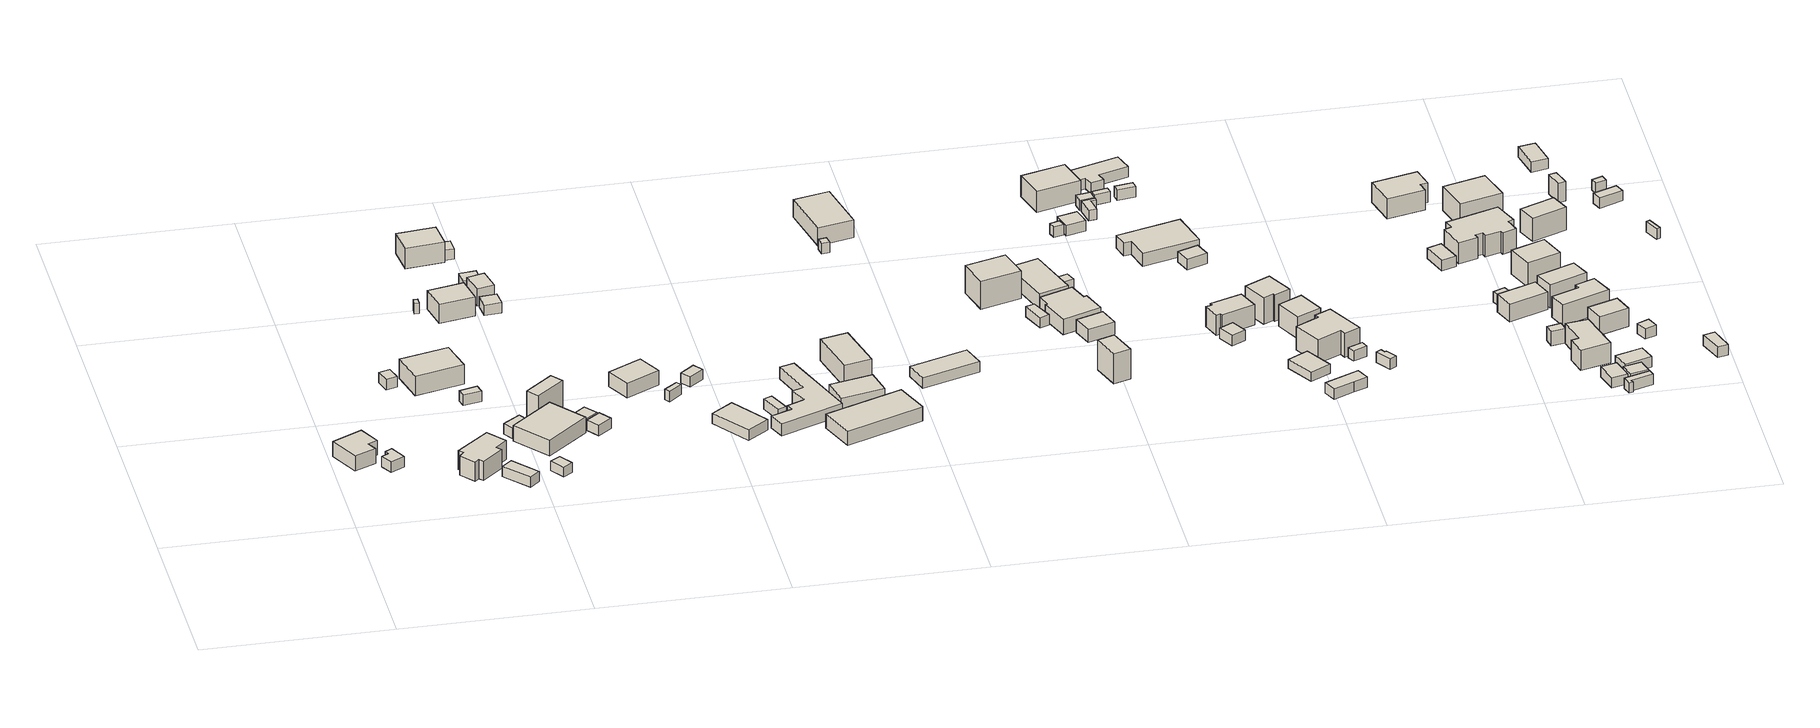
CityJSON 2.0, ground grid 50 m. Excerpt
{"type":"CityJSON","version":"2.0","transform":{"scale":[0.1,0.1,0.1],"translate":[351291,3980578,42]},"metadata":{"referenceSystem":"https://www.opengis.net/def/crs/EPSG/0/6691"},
"CityObjects":{
"building1":{"type":"Building","attributes":{"measuredHeight":5.4},"geometry":[{"type":"Solid","lod":"1","boundaries":[[[[0,1,2,3,4,5]],[[4,6,7,5]],[[3,8,6,4]],[[2,9,8,3]],[[1,10,9,2]],[[0,11,10,1]],[[5,7,11,0]],[[6,8,9,10,11,7]]]]}]},
"building2":{"type":"Building","attributes":{"measuredHeight":3},"geometry":[{"type":"Solid","lod":"1","boundaries":[[[[12,13,14,15,16,17]],[[16,18,19,17]],[[15,20,18,16]],[[14,21,20,15]],[[13,22,21,14]],[[12,23,22,13]],[[17,19,23,12]],[[18,20,21,22,23,19]]]]}]},
"building3":{"type":"Building","attributes":{"measuredHeight":3},"geometry":[{"type":"Solid","lod":"1","boundaries":[[[[24,25,26,27]],[[26,28,29,27]],[[25,30,28,26]],[[24,31,30,25]],[[27,29,31,24]],[[28,30,31,29]]]]}]},
"building4":{"type":"Building","attributes":{"measuredHeight":7.9},"geometry":[{"type":"Solid","lod":"1","boundaries":[[[[32,33,34,35,36,37,38,39,40,41,42]],[[41,43,44,42]],[[40,45,43,41]],[[39,46,45,40]],[[38,47,46,39]],[[37,48,47,38]],[[36,49,48,37]],[[35,50,49,36]],[[34,51,50,35]],[[33,52,51,34]],[[32,53,52,33]],[[42,44,53,32]],[[43,45,46,47,48,49,50,51,52,53,44]]]]}]},
"building5":{"type":"Building","attributes":{"measuredHeight":3},"geometry":[{"type":"Solid","lod":"1","boundaries":[[[[54,55,56,57]],[[56,58,59,57]],[[55,60,58,56]],[[54,61,60,55]],[[57,59,61,54]],[[58,60,61,59]]]]}]},
"building6":{"type":"Building","attributes":{"measuredHeight":8.1},"geometry":[{"type":"Solid","lod":"1","boundaries":[[[[62,63,64,65]],[[64,66,67,65]],[[63,68,66,64]],[[62,69,68,63]],[[65,67,69,62]],[[66,68,69,67]]]]}]},
"building7":{"type":"Building","attributes":{"measuredHeight":3},"geometry":[{"type":"Solid","lod":"1","boundaries":[[[[70,71,72,73]],[[72,74,75,73]],[[71,76,74,72]],[[70,77,76,71]],[[73,75,77,70]],[[74,76,77,75]]]]}]},
"building8":{"type":"Building","attributes":{"measuredHeight":3},"geometry":[{"type":"Solid","lod":"1","boundaries":[[[[78,79,80,81]],[[80,82,83,81]],[[79,84,82,80]],[[78,85,84,79]],[[81,83,85,78]],[[82,84,85,83]]]]}]},
"building9":{"type":"Building","attributes":{"measuredHeight":2.8},"geometry":[{"type":"Solid","lod":"1","boundaries":[[[[86,87,88,89]],[[88,90,91,89]],[[87,92,90,88]],[[86,93,92,87]],[[89,91,93,86]],[[90,92,93,91]]]]}]},
"building10":{"type":"Building","attributes":{"measuredHeight":3},"geometry":[{"type":"Solid","lod":"1","boundaries":[[[[94,95,96,97]],[[96,98,99,97]],[[95,100,98,96]],[[94,101,100,95]],[[97,99,101,94]],[[98,100,101,99]]]]}]},
"building11":{"type":"Building","attributes":{"measuredHeight":6},"geometry":[{"type":"Solid","lod":"1","boundaries":[[[[102,103,104,105]],[[104,106,107,105]],[[103,108,106,104]],[[102,109,108,103]],[[105,107,109,102]],[[106,108,109,107]]]]}]},
"building12":{"type":"Building","attributes":{"measuredHeight":8.5},"geometry":[{"type":"Solid","lod":"1","boundaries":[[[[110,111,112,113]],[[112,114,115,113]],[[111,116,114,112]],[[110,117,116,111]],[[113,115,117,110]],[[114,116,117,115]]]]}]},
"building13":{"type":"Building","attributes":{"measuredHeight":6.9},"geometry":[{"type":"Solid","lod":"1","boundaries":[[[[118,119,120,121]],[[120,122,123,121]],[[119,124,122,120]],[[118,125,124,119]],[[121,123,125,118]],[[122,124,125,123]]]]}]},
"building14":{"type":"Building","attributes":{"measuredHeight":3},"geometry":[{"type":"Solid","lod":"1","boundaries":[[[[126,127,128,129]],[[128,130,131,129]],[[127,132,130,128]],[[126,133,132,127]],[[129,131,133,126]],[[130,132,133,131]]]]}]},
"building15":{"type":"Building","attributes":{"measuredHeight":6.7},"geometry":[{"type":"Solid","lod":"1","boundaries":[[[[134,135,136,137]],[[136,138,139,137]],[[135,140,138,136]],[[134,141,140,135]],[[137,139,141,134]],[[138,140,141,139]]]]}]},
"building16":{"type":"Building","attributes":{"measuredHeight":3},"geometry":[{"type":"Solid","lod":"1","boundaries":[[[[142,143,144,145]],[[144,146,147,145]],[[143,148,146,144]],[[142,149,148,143]],[[145,147,149,142]],[[146,148,149,147]]]]}]},
"building17":{"type":"Building","attributes":{"measuredHeight":3},"geometry":[{"type":"Solid","lod":"1","boundaries":[[[[150,151,152,153]],[[152,154,155,153]],[[151,156,154,152]],[[150,157,156,151]],[[153,155,157,150]],[[154,156,157,155]]]]}]},
"building18":{"type":"Building","attributes":{"measuredHeight":4.8},"geometry":[{"type":"Solid","lod":"1","boundaries":[[[[158,159,160,161]],[[160,162,163,161]],[[159,164,162,160]],[[158,165,164,159]],[[161,163,165,158]],[[162,164,165,163]]]]}]},
"building19":{"type":"Building","attributes":{"measuredHeight":3},"geometry":[{"type":"Solid","lod":"1","boundaries":[[[[166,167,168,169]],[[168,170,171,169]],[[167,172,170,168]],[[166,173,172,167]],[[169,171,173,166]],[[170,172,173,171]]]]}]},
"building20":{"type":"Building","attributes":{"measuredHeight":3},"geometry":[{"type":"Solid","lod":"1","boundaries":[[[[174,175,176,177]],[[176,178,179,177]],[[175,180,178,176]],[[174,181,180,175]],[[177,179,181,174]],[[178,180,181,179]]]]}]},
"building21":{"type":"Building","attributes":{"measuredHeight":4.9},"geometry":[{"type":"Solid","lod":"1","boundaries":[[[[182,183,184,185]],[[184,186,187,185]],[[183,188,186,184]],[[182,189,188,183]],[[185,187,189,182]],[[186,188,189,187]]]]}]},
"building22":{"type":"Building","attributes":{"measuredHeight":3},"geometry":[{"type":"Solid","lod":"1","boundaries":[[[[190,191,192,193]],[[192,194,195,193]],[[191,196,194,192]],[[190,197,196,191]],[[193,195,197,190]],[[194,196,197,195]]]]}]},
"building23":{"type":"Building","attributes":{"measuredHeight":3},"geometry":[{"type":"Solid","lod":"1","boundaries":[[[[198,199,200,201]],[[200,202,203,201]],[[199,204,202,200]],[[198,205,204,199]],[[201,203,205,198]],[[202,204,205,203]]]]}]},
"building24":{"type":"Building","attributes":{"measuredHeight":2.9},"geometry":[{"type":"Solid","lod":"1","boundaries":[[[[206,207,208,209]],[[208,210,211,209]],[[207,212,210,208]],[[206,213,212,207]],[[209,211,213,206]],[[210,212,213,211]]]]}]},
"building25":{"type":"Building","attributes":{"measuredHeight":3},"geometry":[{"type":"Solid","lod":"1","boundaries":[[[[214,215,216,217]],[[216,218,219,217]],[[215,220,218,216]],[[214,221,220,215]],[[217,219,221,214]],[[218,220,221,219]]]]}]},
"building26":{"type":"Building","attributes":{"measuredHeight":4.1},"geometry":[{"type":"Solid","lod":"1","boundaries":[[[[222,223,224,225,226,227,228,229,230,231]],[[230,232,233,231]],[[229,234,232,230]],[[228,235,234,229]],[[227,236,235,228]],[[226,237,236,227]],[[225,238,237,226]],[[224,239,238,225]],[[223,240,239,224]],[[222,241,240,223]],[[231,233,241,222]],[[232,234,235,236,237,238,239,240,241,233]]]]}]},
"building27":{"type":"Building","attributes":{"measuredHeight":5.4},"geometry":[{"type":"Solid","lod":"1","boundaries":[[[[242,243,244,245,246]],[[245,247,248,246]],[[244,249,247,245]],[[243,250,249,244]],[[242,251,250,243]],[[246,248,251,242]],[[247,249,250,251,248]]]]}]},
"building28":{"type":"Building","attributes":{"measuredHeight":3},"geometry":[{"type":"Solid","lod":"1","boundaries":[[[[252,253,254,255]],[[254,256,257,255]],[[253,258,256,254]],[[252,259,258,253]],[[255,257,259,252]],[[256,258,259,257]]]]}]},
"building29":{"type":"Building","attributes":{"measuredHeight":7.9},"geometry":[{"type":"Solid","lod":"1","boundaries":[[[[260,261,262,263]],[[262,264,265,263]],[[261,266,264,262]],[[260,267,266,261]],[[263,265,267,260]],[[264,266,267,265]]]]}]},
"building30":{"type":"Building","attributes":{"measuredHeight":3},"geometry":[{"type":"Solid","lod":"1","boundaries":[[[[268,269,270,271]],[[270,272,273,271]],[[269,274,272,270]],[[268,275,274,269]],[[271,273,275,268]],[[272,274,275,273]]]]}]},
"building31":{"type":"Building","attributes":{"measuredHeight":3},"geometry":[{"type":"Solid","lod":"1","boundaries":[[[[276,277,278,279]],[[278,280,281,279]],[[277,282,280,278]],[[276,283,282,277]],[[279,281,283,276]],[[280,282,283,281]]]]}]},
"building32":{"type":"Building","attributes":{"measuredHeight":5},"geometry":[{"type":"Solid","lod":"1","boundaries":[[[[284,285,286,287]],[[286,288,289,287]],[[285,290,288,286]],[[284,291,290,285]],[[287,289,291,284]],[[288,290,291,289]]]]}]},
"building33":{"type":"Building","attributes":{"measuredHeight":8.8},"geometry":[{"type":"Solid","lod":"1","boundaries":[[[[292,293,294,295]],[[294,296,297,295]],[[293,298,296,294]],[[292,299,298,293]],[[295,297,299,292]],[[296,298,299,297]]]]}]},
"building34":{"type":"Building","attributes":{"measuredHeight":3},"geometry":[{"type":"Solid","lod":"1","boundaries":[[[[300,301,302,303]],[[302,304,305,303]],[[301,306,304,302]],[[300,307,306,301]],[[303,305,307,300]],[[304,306,307,305]]]]}]},
"building35":{"type":"Building","attributes":{"measuredHeight":8.6},"geometry":[{"type":"Solid","lod":"1","boundaries":[[[[308,309,310,311]],[[310,312,313,311]],[[309,314,312,310]],[[308,315,314,309]],[[311,313,315,308]],[[312,314,315,313]]]]}]},
"building36":{"type":"Building","attributes":{"measuredHeight":5},"geometry":[{"type":"Solid","lod":"1","boundaries":[[[[316,317,318,319]],[[318,320,321,319]],[[317,322,320,318]],[[316,323,322,317]],[[319,321,323,316]],[[320,322,323,321]]]]}]},
"building37":{"type":"Building","attributes":{"measuredHeight":5.3},"geometry":[{"type":"Solid","lod":"1","boundaries":[[[[324,325,326,327,328,329,330,331]],[[330,332,333,331]],[[329,334,332,330]],[[328,335,334,329]],[[327,336,335,328]],[[326,337,336,327]],[[325,338,337,326]],[[324,339,338,325]],[[331,333,339,324]],[[332,334,335,336,337,338,339,333]]]]}]},
"building38":{"type":"Building","attributes":{"measuredHeight":3.7},"geometry":[{"type":"Solid","lod":"1","boundaries":[[[[340,341,342,343]],[[342,344,345,343]],[[341,346,344,342]],[[340,347,346,341]],[[343,345,347,340]],[[344,346,347,345]]]]}]},
"building39":{"type":"Building","attributes":{"measuredHeight":3},"geometry":[{"type":"Solid","lod":"1","boundaries":[[[[348,349,350,351]],[[350,352,353,351]],[[349,354,352,350]],[[348,355,354,349]],[[351,353,355,348]],[[352,354,355,353]]]]}]},
"building40":{"type":"Building","attributes":{"measuredHeight":3},"geometry":[{"type":"Solid","lod":"1","boundaries":[[[[356,357,358,359]],[[358,360,361,359]],[[357,362,360,358]],[[356,363,362,357]],[[359,361,363,356]],[[360,362,363,361]]]]}]},
"building41":{"type":"Building","attributes":{"measuredHeight":3},"geometry":[{"type":"Solid","lod":"1","boundaries":[[[[364,365,366,367]],[[366,368,369,367]],[[365,370,368,366]],[[364,371,370,365]],[[367,369,371,364]],[[368,370,371,369]]]]}]},
"building42":{"type":"Building","attributes":{"measuredHeight":8.6},"geometry":[{"type":"Solid","lod":"1","boundaries":[[[[372,373,374,375]],[[374,376,377,375]],[[373,378,376,374]],[[372,379,378,373]],[[375,377,379,372]],[[376,378,379,377]]]]}]},
"building43":{"type":"Building","attributes":{"measuredHeight":3},"geometry":[{"type":"Solid","lod":"1","boundaries":[[[[380,381,382,383,384,385]],[[384,386,387,385]],[[383,388,386,384]],[[382,389,388,383]],[[381,390,389,382]],[[380,391,390,381]],[[385,387,391,380]],[[386,388,389,390,391,387]]]]}]},
"building44":{"type":"Building","attributes":{"measuredHeight":3},"geometry":[{"type":"Solid","lod":"1","boundaries":[[[[392,393,394,395]],[[394,396,397,395]],[[393,398,396,394]],[[392,399,398,393]],[[395,397,399,392]],[[396,398,399,397]]]]}]},
"building45":{"type":"Building","attributes":{"measuredHeight":3},"geometry":[{"type":"Solid","lod":"1","boundaries":[[[[400,401,402,403]],[[402,404,405,403]],[[401,406,404,402]],[[400,407,406,401]],[[403,405,407,400]],[[404,406,407,405]]]]}]},
"building46":{"type":"Building","attributes":{"measuredHeight":3},"geometry":[{"type":"Solid","lod":"1","boundaries":[[[[408,409,410,411]],[[410,412,413,411]],[[409,414,412,410]],[[408,415,414,409]],[[411,413,415,408]],[[412,414,415,413]]]]}]},
"building47":{"type":"Building","attributes":{"measuredHeight":7.4},"geometry":[{"type":"Solid","lod":"1","boundaries":[[[[416,417,418,419,420,421,422,423]],[[422,424,425,423]],[[421,426,424,422]],[[420,427,426,421]],[[419,428,427,420]],[[418,429,428,419]],[[417,430,429,418]],[[416,431,430,417]],[[423,425,431,416]],[[424,426,427,428,429,430,431,425]]]]}]},
"building48":{"type":"Building","attributes":{"measuredHeight":4.6},"geometry":[{"type":"Solid","lod":"1","boundaries":[[[[432,433,434,435,436,437]],[[436,438,439,437]],[[435,440,438,436]],[[434,441,440,435]],[[433,442,441,434]],[[432,443,442,433]],[[437,439,443,432]],[[438,440,441,442,443,439]]]]}]},
"building49":{"type":"Building","attributes":{"measuredHeight":3},"geometry":[{"type":"Solid","lod":"1","boundaries":[[[[444,445,446,447,448,449,450,451]],[[450,452,453,451]],[[449,454,452,450]],[[448,455,454,449]],[[447,456,455,448]],[[446,457,456,447]],[[445,458,457,446]],[[444,459,458,445]],[[451,453,459,444]],[[452,454,455,456,457,458,459,453]]]]}]},
"building50":{"type":"Building","attributes":{"measuredHeight":3},"geometry":[{"type":"Solid","lod":"1","boundaries":[[[[460,461,462,463]],[[462,464,465,463]],[[461,466,464,462]],[[460,467,466,461]],[[463,465,467,460]],[[464,466,467,465]]]]}]},
"building51":{"type":"Building","attributes":{"measuredHeight":3},"geometry":[{"type":"Solid","lod":"1","boundaries":[[[[468,469,470,471]],[[470,472,473,471]],[[469,474,472,470]],[[468,475,474,469]],[[471,473,475,468]],[[472,474,475,473]]]]}]},
"building52":{"type":"Building","attributes":{"measuredHeight":2.6},"geometry":[{"type":"Solid","lod":"1","boundaries":[[[[476,477,478,479]],[[478,480,481,479]],[[477,482,480,478]],[[476,483,482,477]],[[479,481,483,476]],[[480,482,483,481]]]]}]},
"building53":{"type":"Building","attributes":{"measuredHeight":3},"geometry":[{"type":"Solid","lod":"1","boundaries":[[[[484,485,486,487,488]],[[487,489,490,488]],[[486,491,489,487]],[[485,492,491,486]],[[484,493,492,485]],[[488,490,493,484]],[[489,491,492,493,490]]]]}]},
"building54":{"type":"Building","attributes":{"measuredHeight":8.6},"geometry":[{"type":"Solid","lod":"1","boundaries":[[[[494,495,496,497,498,499]],[[498,500,501,499]],[[497,502,500,498]],[[496,503,502,497]],[[495,504,503,496]],[[494,505,504,495]],[[499,501,505,494]],[[500,502,503,504,505,501]]]]}]},
"building55":{"type":"Building","attributes":{"measuredHeight":7.4},"geometry":[{"type":"Solid","lod":"1","boundaries":[[[[506,507,508,509]],[[508,510,511,509]],[[507,512,510,508]],[[506,513,512,507]],[[509,511,513,506]],[[510,512,513,511]]]]}]},
"building56":{"type":"Building","attributes":{"measuredHeight":8.4},"geometry":[{"type":"Solid","lod":"1","boundaries":[[[[514,515,516,517,518,519,520,521]],[[520,522,523,521]],[[519,524,522,520]],[[518,525,524,519]],[[517,526,525,518]],[[516,527,526,517]],[[515,528,527,516]],[[514,529,528,515]],[[521,523,529,514]],[[522,524,525,526,527,528,529,523]]]]}]},
"building57":{"type":"Building","attributes":{"measuredHeight":3},"geometry":[{"type":"Solid","lod":"1","boundaries":[[[[530,531,532,533]],[[532,534,535,533]],[[531,536,534,532]],[[530,537,536,531]],[[533,535,537,530]],[[534,536,537,535]]]]}]},
"building58":{"type":"Building","attributes":{"measuredHeight":3},"geometry":[{"type":"Solid","lod":"1","boundaries":[[[[538,539,540,541,542,543]],[[542,544,545,543]],[[541,546,544,542]],[[540,547,546,541]],[[539,548,547,540]],[[538,549,548,539]],[[543,545,549,538]],[[544,546,547,548,549,545]]]]}]},
"building59":{"type":"Building","attributes":{"measuredHeight":3},"geometry":[{"type":"Solid","lod":"1","boundaries":[[[[550,551,552,553]],[[552,554,555,553]],[[551,556,554,552]],[[550,557,556,551]],[[553,555,557,550]],[[554,556,557,555]]]]}]},
"building60":{"type":"Building","attributes":{"measuredHeight":7.8},"geometry":[{"type":"Solid","lod":"1","boundaries":[[[[558,559,560,561,562,563]],[[562,564,565,563]],[[561,566,564,562]],[[560,567,566,561]],[[559,568,567,560]],[[558,569,568,559]],[[563,565,569,558]],[[564,566,567,568,569,565]]]]}]},
"building61":{"type":"Building","attributes":{"measuredHeight":3},"geometry":[{"type":"Solid","lod":"1","boundaries":[[[[570,571,572,573]],[[572,574,575,573]],[[571,576,574,572]],[[570,577,576,571]],[[573,575,577,570]],[[574,576,577,575]]]]}]},
"building62":{"type":"Building","attributes":{"measuredHeight":6.9},"geometry":[{"type":"Solid","lod":"1","boundaries":[[[[578,579,580,581]],[[580,582,583,581]],[[579,584,582,580]],[[578,585,584,579]],[[581,583,585,578]],[[582,584,585,583]]]]}]},
"building63":{"type":"Building","attributes":{"measuredHeight":4.1},"geometry":[{"type":"Solid","lod":"1","boundaries":[[[[586,587,588,589]],[[588,590,591,589]],[[587,592,590,588]],[[586,593,592,587]],[[589,591,593,586]],[[590,592,593,591]]]]}]},
"building64":{"type":"Building","attributes":{"measuredHeight":3},"geometry":[{"type":"Solid","lod":"1","boundaries":[[[[594,595,596,597]],[[596,598,599,597]],[[595,600,598,596]],[[594,601,600,595]],[[597,599,601,594]],[[598,600,601,599]]]]}]},
"building65":{"type":"Building","attributes":{"measuredHeight":8.3},"geometry":[{"type":"Solid","lod":"1","boundaries":[[[[602,603,604,605,606,607]],[[606,608,609,607]],[[605,610,608,606]],[[604,611,610,605]],[[603,612,611,604]],[[602,613,612,603]],[[607,609,613,602]],[[608,610,611,612,613,609]]]]}]},
"building66":{"type":"Building","attributes":{"measuredHeight":8.9},"geometry":[{"type":"Solid","lod":"1","boundaries":[[[[614,615,616,617,618,619,620,621,622,623,624,625,626,627]],[[626,628,629,627]],[[625,630,628,626]],[[624,631,630,625]],[[623,632,631,624]],[[622,633,632,623]],[[621,634,633,622]],[[620,635,634,621]],[[619,636,635,620]],[[618,637,636,619]],[[617,638,637,618]],[[616,639,638,617]],[[615,640,639,616]],[[614,641,640,615]],[[627,629,641,614]],[[628,630,631,632,633,634,635,636,637,638,639,640,641,629]]]]}]},
"building67":{"type":"Building","attributes":{"measuredHeight":3},"geometry":[{"type":"Solid","lod":"1","boundaries":[[[[642,643,644,645,646,647]],[[646,648,649,647]],[[645,650,648,646]],[[644,651,650,645]],[[643,652,651,644]],[[642,653,652,643]],[[647,649,653,642]],[[648,650,651,652,653,649]]]]}]},
"building68":{"type":"Building","attributes":{"measuredHeight":3},"geometry":[{"type":"Solid","lod":"1","boundaries":[[[[654,655,656,657]],[[656,658,659,657]],[[655,660,658,656]],[[654,661,660,655]],[[657,659,661,654]],[[658,660,661,659]]]]}]},
"building69":{"type":"Building","attributes":{"measuredHeight":8.5},"geometry":[{"type":"Solid","lod":"1","boundaries":[[[[662,663,664,665]],[[664,666,667,665]],[[663,668,666,664]],[[662,669,668,663]],[[665,667,669,662]],[[666,668,669,667]]]]}]},
"building70":{"type":"Building","attributes":{"measuredHeight":8.1},"geometry":[{"type":"Solid","lod":"1","boundaries":[[[[670,671,672,673]],[[672,674,675,673]],[[671,676,674,672]],[[670,677,676,671]],[[673,675,677,670]],[[674,676,677,675]]]]}]},
"building71":{"type":"Building","attributes":{"measuredHeight":3},"geometry":[{"type":"Solid","lod":"1","boundaries":[[[[678,679,680,681]],[[680,682,683,681]],[[679,684,682,680]],[[678,685,684,679]],[[681,683,685,678]],[[682,684,685,683]]]]}]},
"building72":{"type":"Building","attributes":{"measuredHeight":7.4},"geometry":[{"type":"Solid","lod":"1","boundaries":[[[[686,687,688,689]],[[688,690,691,689]],[[687,692,690,688]],[[686,693,692,687]],[[689,691,693,686]],[[690,692,693,691]]]]}]},
"building73":{"type":"Building","attributes":{"measuredHeight":6.8},"geometry":[{"type":"Solid","lod":"1","boundaries":[[[[694,695,696,697,698,699]],[[698,700,701,699]],[[697,702,700,698]],[[696,703,702,697]],[[695,704,703,696]],[[694,705,704,695]],[[699,701,705,694]],[[700,702,703,704,705,701]]]]}]},
"building74":{"type":"Building","attributes":{"measuredHeight":7.3},"geometry":[{"type":"Solid","lod":"1","boundaries":[[[[706,707,708,709]],[[708,710,711,709]],[[707,712,710,708]],[[706,713,712,707]],[[709,711,713,706]],[[710,712,713,711]]]]}]},
"building75":{"type":"Building","attributes":{"measuredHeight":3},"geometry":[{"type":"Solid","lod":"1","boundaries":[[[[714,715,716,717]],[[716,718,719,717]],[[715,720,718,716]],[[714,721,720,715]],[[717,719,721,714]],[[718,720,721,719]]]]}]},
"building76":{"type":"Building","attributes":{"measuredHeight":6.5},"geometry":[{"type":"Solid","lod":"1","boundaries":[[[[722,723,724,725]],[[724,726,727,725]],[[723,728,726,724]],[[722,729,728,723]],[[725,727,729,722]],[[726,728,729,727]]]]}]},
"building77":{"type":"Building","attributes":{"measuredHeight":5.7},"geometry":[{"type":"Solid","lod":"1","boundaries":[[[[730,731,732,733]],[[732,734,735,733]],[[731,736,734,732]],[[730,737,736,731]],[[733,735,737,730]],[[734,736,737,735]]]]}]},
"building78":{"type":"Building","attributes":{"measuredHeight":3},"geometry":[{"type":"Solid","lod":"1","boundaries":[[[[738,739,740,741]],[[740,742,743,741]],[[739,744,742,740]],[[738,745,744,739]],[[741,743,745,738]],[[742,744,745,743]]]]}]},
"building79":{"type":"Building","attributes":{"measuredHeight":3},"geometry":[{"type":"Solid","lod":"1","boundaries":[[[[746,747,748,749]],[[748,750,751,749]],[[747,752,750,748]],[[746,753,752,747]],[[749,751,753,746]],[[750,752,753,751]]]]}]},
"building80":{"type":"Building","attributes":{"measuredHeight":2.9},"geometry":[{"type":"Solid","lod":"1","boundaries":[[[[754,755,756,757]],[[756,758,759,757]],[[755,760,758,756]],[[754,761,760,755]],[[757,759,761,754]],[[758,760,761,759]]]]}]},
"building81":{"type":"Building","attributes":{"measuredHeight":3},"geometry":[{"type":"Solid","lod":"1","boundaries":[[[[762,763,764,765]],[[764,766,767,765]],[[763,768,766,764]],[[762,769,768,763]],[[765,767,769,762]],[[766,768,769,767]]]]}]},
"building82":{"type":"Building","attributes":{"measuredHeight":3},"geometry":[{"type":"Solid","lod":"1","boundaries":[[[[770,771,772,773]],[[772,774,775,773]],[[771,776,774,772]],[[770,777,776,771]],[[773,775,777,770]],[[774,776,777,775]]]]}]}
},
"vertices":[
[118,317,13],[93,304,13],[106,279,13],[49,253,13],[9,333,13],[89,373,13],[9,333,56],[89,373,56],[49,253,56],[106,279,56],[93,304,56],[118,317,56],
[136,267,15],[130,278,15],[149,289,15],[172,245,15],[135,225,15],[117,257,15],[135,225,45],[117,257,45],[172,245,45],[149,289,45],[130,278,45],[136,267,45],
[221,665,15],[232,626,15],[202,618,15],[191,656,15],[202,618,45],[191,656,45],[232,626,45],[221,665,45],
[386,277,15],[426,229,15],[395,202,15],[406,189,15],[351,141,15],[341,152,15],[330,141,15],[298,179,15],[311,194,15],[300,205,15],[302,207,15],[300,205,70],[302,207,70],[311,194,70],[298,179,70],[330,141,70],[341,152,70],[351,141,70],[406,189,70],[395,202,70],[426,229,70],[386,277,70],
[426,170,17],[483,105,17],[458,82,17],[399,147,17],[458,82,47],[399,147,47],[483,105,47],[426,170,47],
[375,694,17],[396,604,17],[266,573,17],[245,663,17],[266,573,73],[245,663,73],[396,604,73],[375,694,73],
[417,545,13],[423,520,13],[375,509,13],[369,533,13],[375,509,43],[369,533,43],[423,520,43],[417,545,43],
[490,383,16],[506,357,16],[460,324,16],[444,350,16],[460,324,46],[444,350,46],[506,357,46],[490,383,46],
[548,169,17],[573,133,17],[548,115,17],[522,152,17],[548,115,45],[522,152,45],[573,133,45],[548,169,45],
[354,973,21],[354,953,21],[342,953,21],[343,973,21],[342,953,51],[343,973,51],[354,953,51],[354,973,51],
[644,315,16],[534,223,16],[460,312,16],[571,404,16],[460,312,61],[571,404,61],[534,223,61],[644,315,61],
[613,447,15],[538,385,15],[515,415,15],[589,477,15],[515,415,93],[589,477,93],[538,385,93],[613,447,93],
[474,989,21],[488,915,21],[393,897,21],[378,970,21],[393,897,75],[378,970,75],[488,915,75],[474,989,75],
[655,389,16],[681,357,16],[648,331,16],[623,363,16],[648,331,46],[623,363,46],[681,357,46],[655,389,46],
[465,1180,23],[363,1169,23],[355,1245,23],[458,1256,23],[355,1245,81],[458,1256,81],[363,1169,81],[465,1180,81],
[686,354,16],[710,322,16],[673,294,16],[649,326,16],[673,294,46],[649,326,46],[710,322,46],[686,354,46],
[552,964,18],[556,921,18],[511,916,18],[507,959,18],[511,916,48],[507,959,48],[556,921,48],[552,964,48],
[536,1039,18],[549,978,18],[503,966,18],[489,1027,18],[503,966,66],[489,1027,66],[549,978,66],[536,1039,66],
[524,1082,19],[527,1043,19],[483,1040,19],[480,1078,19],[483,1040,49],[480,1078,49],[527,1043,49],[524,1082,49],
[489,1229,23],[491,1190,23],[467,1188,23],[464,1228,23],[467,1188,53],[464,1228,53],[491,1190,53],[489,1229,53],
[833,567,17],[867,503,17],[778,457,17],[744,521,17],[778,457,59],[744,521,59],[867,503,59],[833,567,59],
[902,458,17],[912,446,17],[877,418,17],[867,431,17],[877,418,47],[867,431,47],[912,446,47],[902,458,47],
[1016,333,18],[1087,235,18],[1030,194,18],[959,292,18],[1030,194,48],[959,292,48],[1087,235,48],[1016,333,48],
[960,532,17],[979,508,17],[941,478,17],[922,502,17],[941,478,46],[922,502,46],[979,508,46],[960,532,46],
[1118,340,21],[1143,282,21],[1121,273,21],[1096,330,21],[1121,273,51],[1096,330,51],[1143,282,51],[1118,340,51],
[1153,262,19],[1145,281,19],[1193,302,19],[1172,349,19],[1202,360,19],[1165,468,19],[1203,479,19],[1281,265,19],[1115,197,19],[1097,241,19],[1115,197,54],[1097,241,54],[1281,265,54],[1203,479,54],[1165,468,54],[1202,360,54],[1172,349,54],[1193,302,54],[1145,281,54],[1153,262,54],
[1264,115,22],[1228,208,22],[1434,286,22],[1470,194,22],[1469,193,22],[1470,194,63],[1469,193,63],[1434,286,63],[1228,208,63],[1264,115,63],
[1384,394,19],[1400,321,19],[1285,296,19],[1269,369,19],[1285,296,49],[1269,369,49],[1400,321,49],[1384,394,49],
[1354,557,16],[1387,421,16],[1314,403,16],[1282,540,16],[1314,403,78],[1282,540,78],[1387,421,78],[1354,557,78],
[1638,473,14],[1658,410,14],[1504,361,14],[1484,423,14],[1504,361,44],[1484,423,44],[1658,410,44],[1638,473,44],
[1406,1072,15],[1410,1049,15],[1389,1046,15],[1385,1068,15],[1389,1046,45],[1385,1068,45],[1410,1049,45],[1406,1072,45],
[1451,1258,13],[1483,1110,13],[1388,1089,13],[1356,1237,13],[1388,1089,64],[1356,1237,64],[1483,1110,64],[1451,1258,64],
[1830,740,12],[1722,710,12],[1699,794,12],[1807,824,12],[1699,794,92],[1807,824,92],[1722,710,92],[1830,740,92],
[1846,657,14],[1871,598,14],[1847,588,14],[1823,649,14],[1847,588,44],[1823,649,44],[1871,598,44],[1846,657,44],
[1990,377,15],[2016,302,15],[1971,287,15],[1945,361,15],[1971,287,101],[1945,361,101],[2016,302,101],[1990,377,101],
[1895,852,11],[1942,708,11],[1863,682,11],[1816,826,11],[1863,682,55],[1816,826,55],[1942,708,55],[1895,852,55],
[1950,701,10],[1969,650,10],[1977,653,10],[2000,590,10],[1897,552,10],[1868,631,10],[1874,633,10],[1862,669,10],[1874,633,54],[1862,669,54],[1868,631,54],[1897,552,54],[2000,590,54],[1977,653,54],[1969,650,54],[1950,701,54],
[2004,585,8],[2023,530,8],[1951,506,8],[1932,560,8],[1951,506,45],[1932,560,45],[2023,530,45],[2004,585,45],
[1956,789,10],[1967,761,10],[1935,750,10],[1925,778,10],[1935,750,40],[1925,778,40],[1967,761,40],[1956,789,40],
[1987,1036,15],[1993,1016,15],[1967,1009,15],[1961,1028,15],[1967,1009,45],[1961,1028,45],[1993,1016,45],[1987,1036,45],
[2038,1071,15],[2051,1024,15],[1999,1010,15],[1986,1057,15],[1999,1010,45],[1986,1057,45],[2051,1024,45],[2038,1071,45],
[2067,1167,15],[1950,1136,15],[1927,1219,15],[2044,1251,15],[1927,1219,75],[2044,1251,75],[1950,1136,75],[2067,1167,75],
[2095,1124,16],[2096,1115,16],[2082,1113,16],[2088,1072,16],[2067,1069,16],[2058,1117,16],[2067,1069,46],[2058,1117,46],[2088,1072,46],[2082,1113,46],[2096,1115,46],[2095,1124,46],
[2089,1154,16],[2093,1127,16],[2055,1121,16],[2051,1148,16],[2055,1121,46],[2051,1148,46],[2093,1127,46],[2089,1154,46],
[2311,484,6],[2334,442,6],[2297,422,6],[2274,464,6],[2297,422,36],[2274,464,36],[2334,442,36],[2311,484,36],
[2134,1164,17],[2138,1146,17],[2095,1138,17],[2091,1155,17],[2095,1138,47],[2091,1155,47],[2138,1146,47],[2134,1164,47],
[2252,526,6],[2269,531,6],[2266,539,6],[2350,568,6],[2372,511,6],[2283,477,6],[2280,484,6],[2269,479,6],[2280,484,64],[2269,479,64],[2283,477,64],[2372,511,64],[2350,568,64],[2266,539,64],[2269,531,64],[2252,526,64],
[2140,901,9],[2121,896,9],[2110,937,9],[2280,982,9],[2307,877,9],[2156,837,9],[2307,877,46],[2156,837,46],[2280,982,46],[2110,937,46],[2121,896,46],[2140,901,46],
[2189,1306,17],[2205,1255,17],[2125,1230,17],[2133,1207,17],[2098,1196,17],[2090,1220,17],[2075,1215,17],[2059,1265,17],[2075,1215,47],[2059,1265,47],[2090,1220,47],[2098,1196,47],[2133,1207,47],[2125,1230,47],[2205,1255,47],[2189,1306,47],
[2201,1177,17],[2204,1157,17],[2156,1149,17],[2152,1169,17],[2156,1149,47],[2152,1169,47],[2204,1157,47],[2201,1177,47],
[2300,863,8],[2316,821,8],[2261,801,8],[2246,843,8],[2261,801,38],[2246,843,38],[2316,821,38],[2300,863,38],
[2465,315,8],[2507,241,8],[2454,211,8],[2411,285,8],[2454,211,34],[2411,285,34],[2507,241,34],[2465,315,34],
[2568,193,7],[2584,158,7],[2547,141,7],[2492,116,7],[2476,151,7],[2492,116,37],[2476,151,37],[2547,141,37],[2584,158,37],[2568,193,37],
[2424,516,6],[2421,522,6],[2394,509,6],[2361,574,6],[2429,609,6],[2466,538,6],[2429,609,82],[2466,538,82],[2361,574,82],[2394,509,82],[2421,522,82],[2424,516,82],
[2462,420,8],[2428,489,8],[2492,521,8],[2526,451,8],[2492,521,71],[2526,451,71],[2428,489,71],[2462,420,71],
[2509,397,10],[2503,408,10],[2546,430,10],[2600,328,10],[2558,306,10],[2550,322,10],[2487,289,10],[2447,365,10],[2487,289,78],[2447,365,78],[2550,322,78],[2558,306,78],[2600,328,78],[2546,430,78],[2503,408,78],[2509,397,78],
[2604,319,10],[2612,300,10],[2575,283,10],[2566,302,10],[2575,283,40],[2566,302,40],[2612,300,40],[2604,319,40],
[2644,282,6],[2651,270,6],[2656,273,6],[2675,244,6],[2657,232,6],[2630,273,6],[2657,232,36],[2630,273,36],[2675,244,36],[2656,273,36],[2651,270,36],[2644,282,36],
[2891,747,10],[2915,680,10],[2876,666,10],[2853,733,10],[2876,666,40],[2853,733,40],[2915,680,40],[2891,747,40],
[2906,987,16],[2886,982,16],[2893,954,16],[2792,930,16],[2771,1016,16],[2892,1045,16],[2771,1016,73],[2892,1045,73],[2792,930,73],[2893,954,73],[2886,982,73],[2906,987,73],
[3003,513,7],[3014,489,7],[2983,475,7],[2972,499,7],[2983,475,37],[2972,499,37],[3014,489,37],[3003,513,37],
[2992,396,7],[2972,450,7],[3076,490,7],[3096,436,7],[3076,490,58],[3096,436,58],[2972,450,58],[2992,396,58],
[3102,301,5],[3108,273,5],[3070,266,5],[3065,293,5],[3070,266,46],[3065,293,46],[3108,273,46],[3102,301,46],
[3203,109,3],[3219,50,3],[3177,39,3],[3161,98,3],[3177,39,33],[3161,98,33],[3219,50,33],[3203,109,33],
[3167,280,4],[3198,158,4],[3118,137,4],[3105,190,4],[3125,195,4],[3107,272,4],[3125,195,62],[3107,272,62],[3105,190,62],[3118,137,62],[3198,158,62],[3167,280,62],
[3053,840,11],[3079,772,11],[3064,766,11],[3076,728,11],[3039,713,11],[3036,723,11],[2995,710,11],[2991,723,11],[2971,717,11],[2975,706,11],[2924,689,11],[2901,760,11],[2921,767,11],[2912,793,11],[2921,767,72],[2912,793,72],[2901,760,72],[2924,689,72],[2975,706,72],[2971,717,72],[2991,723,72],[2995,710,72],[3036,723,72],[3039,713,72],[3076,728,72],[3064,766,72],[3079,772,72],[3053,840,72],
[3275,52,4],[3280,34,4],[3221,15,4],[3224,8,4],[3214,5,4],[3206,30,4],[3214,5,34],[3206,30,34],[3224,8,34],[3221,15,34],[3280,34,34],[3275,52,34],
[3263,96,5],[3273,57,5],[3224,45,5],[3215,84,5],[3224,45,35],[3215,84,35],[3273,57,35],[3263,96,35],
[3073,878,18],[2960,847,18],[2934,939,18],[3047,970,18],[2934,939,87],[3047,970,87],[2960,847,87],[3073,878,87],
[3132,655,8],[3158,586,8],[3069,551,8],[3042,620,8],[3069,551,77],[3042,620,77],[3158,586,77],[3132,655,77],
[3278,161,6],[3293,115,6],[3221,91,6],[3206,138,6],[3221,91,36],[3206,138,36],[3293,115,36],[3278,161,36],
[3081,493,8],[3182,534,8],[3204,481,8],[3103,440,8],[3204,481,74],[3103,440,74],[3182,534,74],[3081,493,74],
[3244,401,7],[3117,351,7],[3099,398,7],[3173,427,7],[3167,441,7],[3219,462,7],[3167,441,67],[3219,462,67],[3173,427,67],[3099,398,67],[3117,351,67],[3244,401,67],
[3178,342,7],[3258,370,7],[3276,317,7],[3197,289,7],[3276,317,59],[3197,289,59],[3258,370,59],[3178,342,59],
[3320,285,11],[3333,254,11],[3302,241,11],[3289,271,11],[3302,241,41],[3289,271,41],[3333,254,41],[3320,285,41],
[3195,847,12],[3216,795,12],[3124,757,12],[3103,809,12],[3124,757,78],[3103,809,78],[3216,795,78],[3195,847,78],
[3227,968,19],[3241,922,19],[3221,916,19],[3207,963,19],[3221,916,75],[3207,963,75],[3241,922,75],[3227,968,75],
[3468,192,11],[3488,126,11],[3460,118,11],[3437,183,11],[3460,118,41],[3437,183,41],[3488,126,41],[3468,192,41],
[3212,1155,23],[3228,1076,23],[3184,1067,23],[3167,1146,23],[3184,1067,53],[3167,1146,53],[3228,1076,53],[3212,1155,53],
[3369,925,17],[3380,898,17],[3317,873,17],[3306,900,17],[3317,873,46],[3306,900,46],[3380,898,46],[3369,925,46],
[3343,971,19],[3349,952,19],[3321,942,19],[3315,960,19],[3321,942,49],[3315,960,49],[3349,952,49],[3343,971,49],
[3417,746,15],[3435,706,15],[3425,701,15],[3407,741,15],[3425,701,45],[3407,741,45],[3435,706,45],[3417,746,45]
]}
